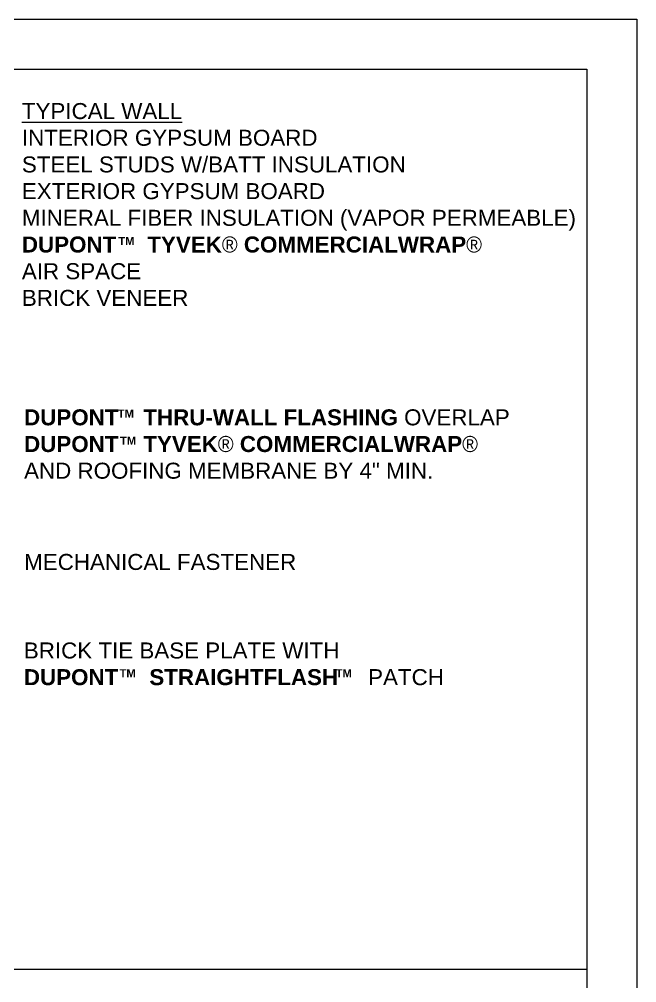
# Model space of a CAD drawing. Extents: x -1.9 to 49.1, y 313.3 to 379.3.
# Drawn here: x 30.56 to 49.08, y 350.37 to 379.26 of the extents above; entities that cross this region are included whole.
import ezdxf

# ---------------------------------------------------------------- set-up
doc = ezdxf.new("R2010")
doc.units = 0
doc.header["$LTSCALE"] = 1.5
doc.header["$MEASUREMENT"] = 0
doc.layers.add('8x11 layout', color=7, linetype='CONTINUOUS')
doc.layers.add('TEXT', color=7, linetype='CONTINUOUS')
doc.layers.add('VIEWPORT', color=7, linetype='CONTINUOUS', plot=False)
doc.styles.add('DETAILS', font='sanss___.ttf', dxfattribs={"height": 1})

msp = doc.modelspace()

# ---------------------------------------------------------------- linework, layer by layer
at = {"layer": '8x11 layout', "color": 7}
for p, q in [((-0.423, 377.759), (47.577, 377.759)), ((47.577, 377.759), (47.577, 314.759)), ((47.577, 350.775), (-0.423, 350.775))]:
    msp.add_line(p, q, dxfattribs=at)
at = {"layer": 'VIEWPORT', "color": 1}
for p, q in [((-1.923, 379.259), (49.077, 379.259)), ((49.077, 379.259), (49.077, 313.259))]:
    msp.add_line(p, q, dxfattribs=at)

# ---------------------------------------------------------------- texts
at = {"layer": 'TEXT', "attachment_point": 4, "style": 'DETAILS'}
for s, insert, char_height in [('{\\fArial|b0|i0|c0|p34;\\LTYPICAL WALL\\P}INTERIOR GYPSUM BOARD\\PSTEEL STUDS W/BATT INSULATION\\PEXTERIOR GYPSUM BOARD\\P{\\fArial|b0|i0|c0|p34;MINERAL FIBER INSULATION (VAPOR PERMEABLE)}\\P{\\fArial|b1|i0|c0|p34;DUPONT     TYVEK\\fSymbol|b0|i0|c2|p18;â} {\\fSansSerif|b1|i0|c2|p2;COMMERCIALWRAP\\fSymbol|b0|i0|c2|p18;â\\fSansSerif|b1|i0|c2|p2; }\\P{\\fArial|b0|i0|c0|p34;AIR SPACE\\PBRICK VENEER}', (30.639, 373.703), 0.48), ('{\\fSansSerif|b1|i0|c2|p2;TM}', (33.532, 372.613), 0.24), ('{\\fSansSerif|b1|i0|c2|p2;TM}', (33.515, 367.439), 0.24), ('{\\fSansSerif|b1|i0|c2|p2;TM}', (33.583, 366.625), 0.24), ('{\\fSansSerif|b1|i0|c2|p2;TM}', (33.569, 359.654), 0.24), ('{\\fSansSerif|b1|i0|c2|p2;TM}', (40.05, 359.654), 0.24)]:
    msp.add_mtext(s, dxfattribs=dict(at, insert=insert, char_height=char_height))
at = {"layer": 'TEXT', "char_height": 0.48, "style": 'DETAILS'}
for s, insert, width, attachment_point in [('{\\fSansSerif|b1|i0|c2|p2;DUPONT    THRU-WALL FLASHING} OVERLAP {\\fSansSerif|b1|i0|c2|p2;DUPONT    TYVEK\\fSymbol|b0|i0|c2|p18;â} {\\fSansSerif|b1|i0|c2|p2;COMMERCIALWRAP\\fSymbol|b0|i0|c2|p18;â\\fSansSerif|b1|i0|c2|p2; }AND ROOFING MEMBRANE BY 4" MIN.', (30.705, 367.565), 14.73166, 1), ('MECHANICAL FASTENER ', (30.708, 362.986), 12.20717, 4), ('BRICK TIE BASE PLATE WITH \\P{\\fSansSerif|b1|i0|c2|p2;DUPONT     STRAIGHTFLASH\\fSymbol|b0|i0|c2|p18;    } PATCH', (30.699, 359.932), 12.51034, 4)]:
    msp.add_mtext(s, dxfattribs=dict(at, insert=insert, width=width, attachment_point=attachment_point))

doc.saveas('drawing.dxf')
